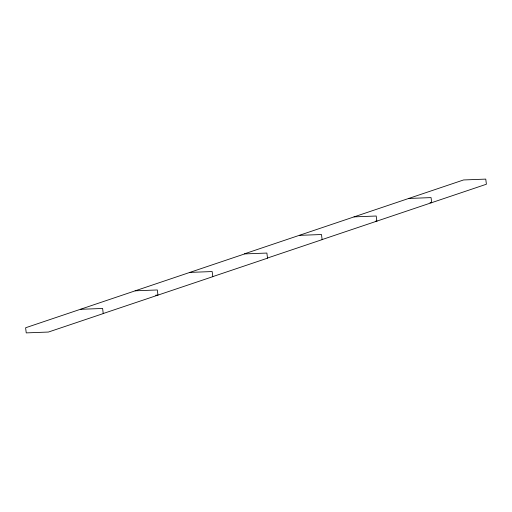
<?xml version="1.0" encoding="UTF-8"?>
<svg xmlns="http://www.w3.org/2000/svg" width="512" height="512" viewBox="0 0 512 512"><rect width="100%" height="100%" fill="white"/><g stroke="black" fill="none" stroke-linecap="round" stroke-linejoin="round"><path stroke-width="0.77" d="M244.48 253.824L463.578 179.955L485.76 179.11L486.4 184.23L322.016 239.603M267.302 258.093L322.131 239.635L321.491 234.515L299.309 235.36M103.136 313.549L212.806 276.672L212.166 271.552L189.984 272.397M212.691 276.64L267.52 258.176L266.88 253.056L244.698 253.907L25.6 327.77L26.24 332.89L48.422 332.045L103.251 313.581L102.611 308.461L80.429 309.312M408.864 198.451L431.053 197.6L431.686 202.72M429.99 202.752L431.571 202.688M354.022 216.87L376.205 216.019L376.845 221.139M375.277 221.248L376.864 221.184M135.136 290.816L157.325 289.965L157.958 295.085L155.603 295.226"/></g></svg>
